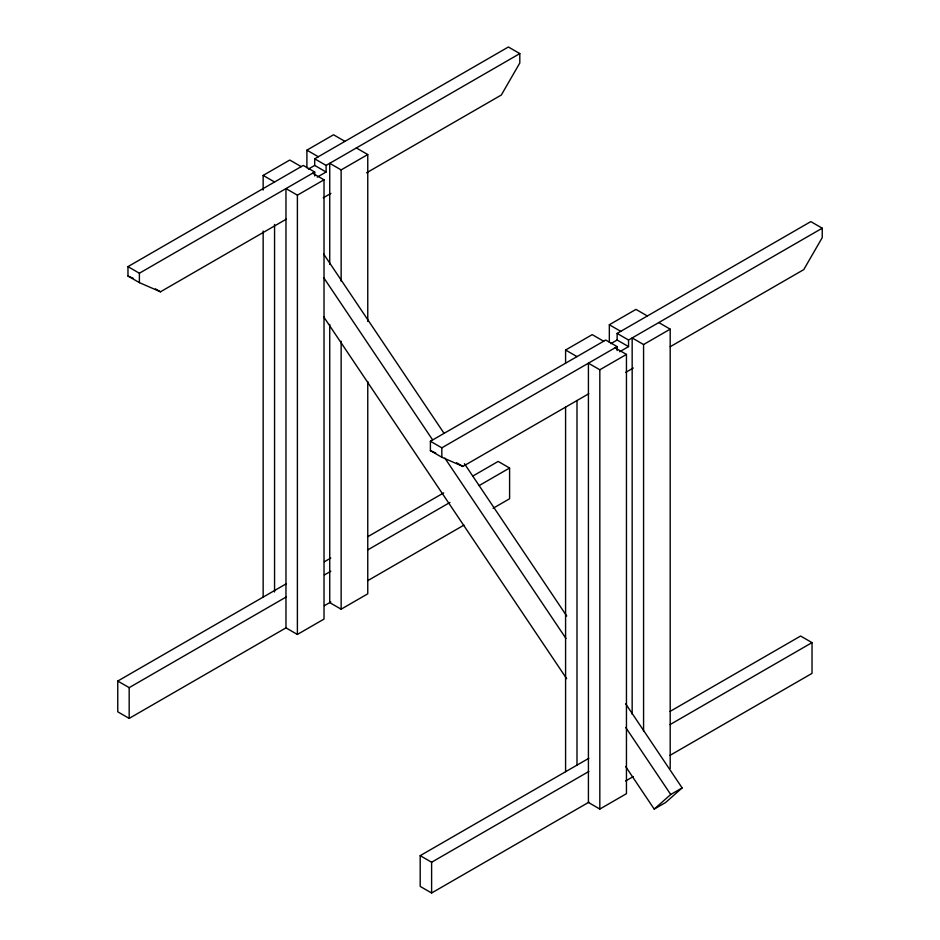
<?xml version="1.0" encoding="UTF-8"?>
<svg xmlns="http://www.w3.org/2000/svg" width="940" height="940" viewBox="0 0 940 940"><rect width="100%" height="100%" fill="white"/><g stroke="black" fill="none" stroke-linecap="round" stroke-linejoin="round"><path stroke-width="1.41" d="M625.582 766.441L654.216 809.093L670.725 794.488L682.135 787.908L625.664 703.802M682.135 787.908L665.638 802.502L654.216 809.093M263.153 190.056L263.153 175.416L289.779 160.035L301.2 166.627M306.898 167.72L306.898 150.153L333.536 134.773L344.945 141.364M286.371 219.114L160.458 291.811L139.39 282.635L127.969 276.043L127.969 266.631L303.291 165.417L314.7 172.008L314.7 175.956M519.808 53.592L326.11 165.417L326.11 172.008L314.7 165.417L314.7 158.825L508.387 47L519.808 53.592L519.808 62.992L501.326 95.011L366.506 172.843M308.367 169.071L314.7 165.417M127.969 266.631L139.39 273.223L314.7 172.008M317.238 177.131L326.11 172.008M297.392 195.179L324.018 179.799L324.018 619.072L297.392 634.453L285.971 627.861L285.971 188.588L297.392 195.179L297.392 634.453M329.728 264.363L329.728 163.325L341.138 169.917L367.763 154.548L367.763 321.468M323.254 197.811L330.892 193.405M565.586 363.193L565.586 350.021L592.212 334.64L603.633 341.232M609.332 342.336L609.332 324.758L635.969 309.389L647.378 315.981M588.804 393.719L462.891 466.416L441.823 457.24L430.403 450.648L430.403 441.248L605.724 340.022L617.134 346.613L617.134 350.561M822.241 228.197L628.543 340.022L628.543 346.613L617.134 340.022L617.134 333.43L810.82 221.605L822.241 228.197L822.241 237.609L803.759 269.615L670.208 346.719M610.8 343.688L617.134 340.022M430.403 441.248L441.823 447.828L617.134 346.613M619.672 351.736L628.543 346.613M599.826 369.784L626.451 354.415L626.451 793.689L599.826 809.058L588.417 802.466L588.417 363.193L599.826 369.784L599.826 809.058M632.162 714.247L632.162 337.942L643.571 344.534L670.197 329.153L670.197 768.427M625.688 372.416L633.325 368.01M286.418 627.615L129.179 718.395L117.758 711.803L117.758 681.053L286.418 583.681M324.453 561.721L330.798 558.054M367.575 536.822L443.656 492.901M472.82 476.063L498.177 461.423L509.598 468.014L509.598 498.752L493.112 508.27M117.758 681.053L129.179 687.645L286.418 596.865M324.453 574.892L330.798 571.238M367.575 550.006L449.99 502.418M479.165 485.581L509.598 468.014M324.453 605.642L330.798 601.988M367.575 580.755L463.949 525.119M329.728 324.394L329.728 602.599L341.138 609.191L367.763 593.822L367.763 381.499M588.851 802.22L431.613 893L420.192 886.408L420.192 855.659L588.851 758.286M670.009 711.439L800.61 636.027L812.031 642.619L812.031 673.369L670.009 755.361M420.192 855.659L431.613 862.25L588.851 771.47M670.009 724.611L812.031 642.619M625.617 780.987L633.231 776.593M127.969 276.043L133.245 278.334M430.403 450.648L435.678 452.939M356.354 147.956L367.763 154.548M658.787 322.561L670.197 329.153M306.898 150.153L318.308 156.745M609.332 324.758L620.752 331.35M314.7 158.825L326.11 165.417M617.134 333.43L628.543 340.022M312.609 173.219L324.018 179.799M615.042 347.823L626.451 354.415M263.153 175.416L274.562 181.996M565.586 350.021L576.995 356.613M155.382 288.874L160.458 291.811M456.546 462.75L462.891 466.416M323.677 254.059L443.986 433.223M464.442 463.702L566.75 616.053M323.724 277.711L432.576 439.814M444.855 458.097L565.974 638.483M625.711 727.454L670.725 794.488M323.595 316.698L566.655 678.68M643.571 344.534L643.571 731.085M576.995 400.534L576.995 765.136M565.586 407.126L565.586 771.716M441.823 447.828L441.823 457.24M431.613 862.25L431.613 893M341.138 169.917L341.138 281.201M341.138 341.232L341.138 609.191M274.562 224.46L274.562 591.989M263.153 231.052L263.153 597.111M139.39 273.223L139.39 282.635M129.179 687.645L129.179 718.395"/></g></svg>
